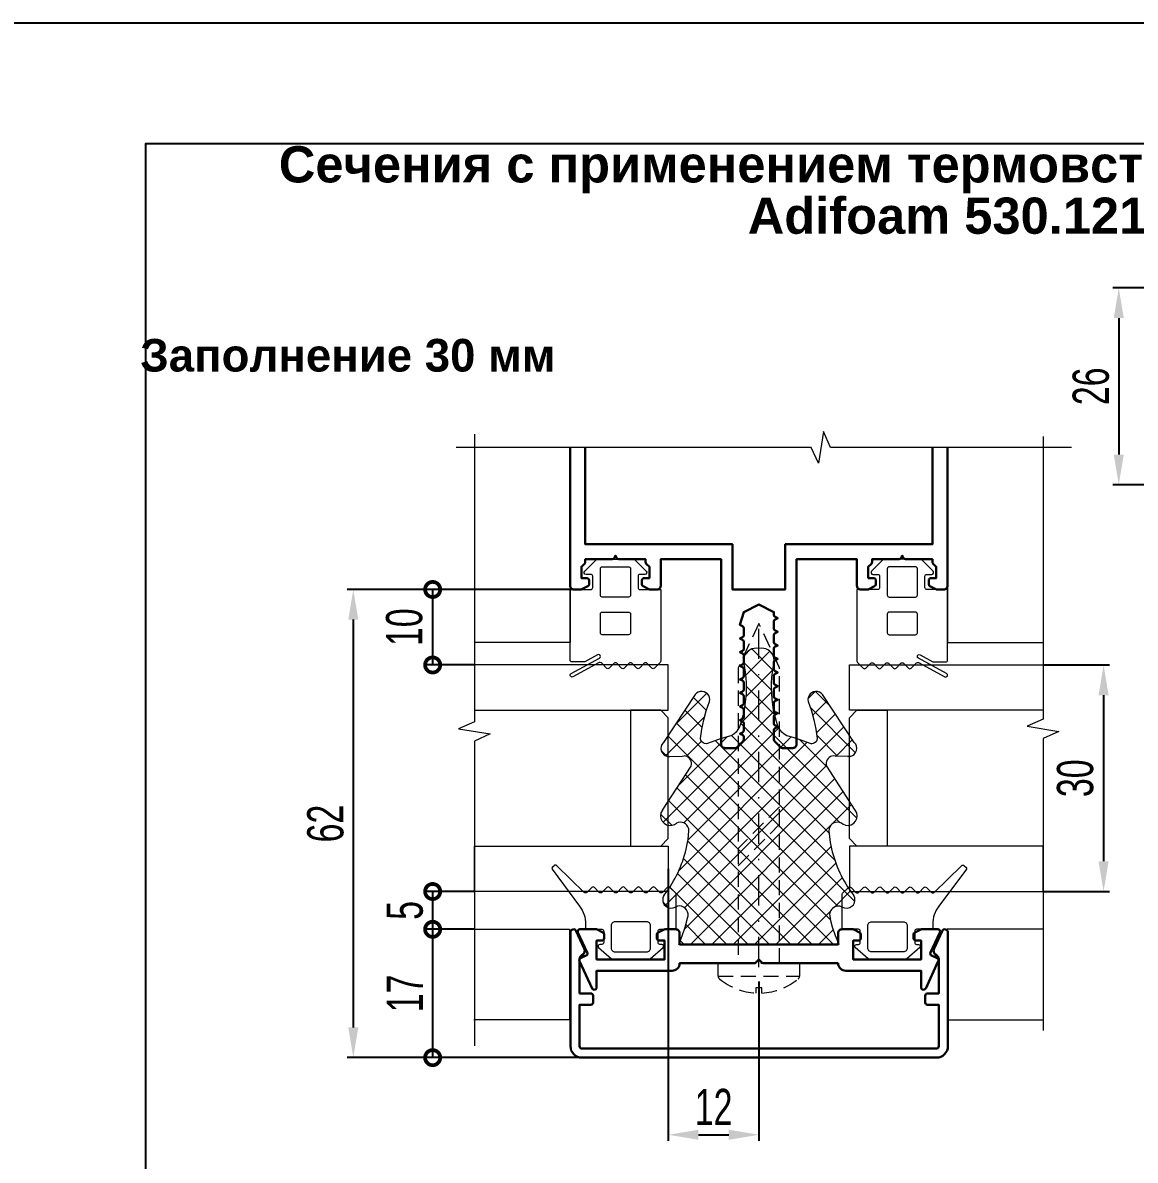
# Model space of a CAD drawing. Extents: x -37 to 8820, y -336 to 478.
# Drawn here: x 2949.8 to 3041.9, y 202.8 to 297 of the extents above; entities that cross this region are included whole.
import ezdxf

# ---------------------------------------------------------------- set-up
doc = ezdxf.new("R2010")
doc.units = 0
doc.header["$LTSCALE"] = 5
doc.linetypes.add('DASHDOT', pattern=[1, 0.5, -0.25, 0, -0.25])
doc.linetypes.add('HIDDEN', pattern=[0.375, 0.25, -0.125])
doc.layers.get('0').update_dxf_attribs({"linetype": 'CONTINUOUS', "lineweight": 30})
doc.layers.get('DEFPOINTS').update_dxf_attribs({"linetype": 'CONTINUOUS'})
for name, color, linetype, lineweight in [('1', 6, 'DASHDOT', 13), ('2', 3, 'HIDDEN', 13), ('Dimentions', 5, 'CONTINUOUS', 15), ('Glass', 5, 'CONTINUOUS', 20), ('Зигзаг', 1, 'CONTINUOUS', 15), ('Конструкции', 252, 'CONTINUOUS', 20), ('Текстовый', 7, 'CONTINUOUS', 9), ('Уплотнители', 1, 'CONTINUOUS', 20), ('Штриховка', 1, 'CONTINUOUS', 5)]:
    doc.layers.add(name, color=color, linetype=linetype, lineweight=lineweight)
doc.layers.add('Скрытые', color=14, linetype='CONTINUOUS', plot=False)
doc.styles.add('3', font='RUSS.SHX', dxfattribs={"width": 0.7, "height": 3})
doc.styles.add('Каталожный', font='arial.ttf', dxfattribs={"height": 2.5})
doc.dimstyles.new('MX1_6', dxfattribs={"dimtxt": 3, "dimasz": 2.5, "dimexe": 0.5, "dimexo": 0, "dimgap": 0.8, "dimtad": 1, "dimlfac": 1.6, "dimdsep": 46, "dimtxsty": '3', "dimcen": 0, "dimclrd": 256, "dimclre": 256, "dimclrt": 256, "dimaunit": 1, "dimadec": 0, "dimazin": 0, "dimtfac": 1, "dimtmove": 0, "dimatfit": 1, "dimfxl": 1, "dimtvp": 1, "dimtolj": 1, "dimtzin": 0, "dimarcsym": 0})

# ---------------------------------------------------------------- blocks, each defined once
blk = doc.blocks.new('*D1299')
at = {"layer": 'DEFPOINTS', "color": 0, "linetype": 'Continuous', "transparency": 16777216}
for p in [(3034.308, 243.84), (3034.308, 225.09), (3039.305, 225.09)]:
    blk.add_point(p, dxfattribs=at)
at = {"layer": 'Dimentions', "linetype": 'Continuous', "lineweight": -2, "transparency": 16777216}
for p, q in [((3034.308, 243.84), (3039.805, 243.84)), ((3039.305, 241.34), (3039.305, 227.59)), ((3034.308, 225.09), (3039.805, 225.09))]:
    blk.add_line(p, q, dxfattribs=at)
at = {"layer": 'Dimentions', "linetype": 'Continuous', "transparency": 16777216}
for points in [[(3038.889, 241.34), (3039.722, 241.34), (3039.305, 243.84)], [(3038.889, 227.59), (3039.722, 227.59), (3039.305, 225.09)]]:
    blk.add_solid(points, dxfattribs=at)
at = {"layer": 'Dimentions', "linetype": 'Continuous', "transparency": 16777216, "insert": (3036.963, 234.465), "char_height": 3, "attachment_point": 5, "rotation": 90, "style": '3'}
blk.add_mtext('\\A1;30', dxfattribs=at)
blk = doc.blocks.new('_DotSmall')
at = {"color": 0, "linetype": 'ByBlock', "const_width": 0.5}
blk.add_lwpolyline([(-0.0625, 0, 1), (0.0625, 0, 1)], format="xyb", close=True, dxfattribs=at)
blk = doc.blocks.new('*D1300')
at = {"layer": 'DEFPOINTS', "color": 0, "linetype": 'Continuous', "transparency": 16777216}
for p in [(2987.218, 225.09), (2983.753, 221.962), (2987.218, 221.962)]:
    blk.add_point(p, dxfattribs=at)
at = {"layer": 'Dimentions', "linetype": 'Continuous', "lineweight": -2, "transparency": 16777216}
for p, q in [((2987.218, 225.09), (2983.253, 225.09)), ((2983.753, 225.09), (2983.753, 221.962)), ((2987.218, 221.962), (2983.253, 221.962))]:
    blk.add_line(p, q, dxfattribs=at)
at = {"layer": 'Dimentions', "linetype": 'Continuous', "lineweight": -2, "transparency": 16777216, "xscale": 2.5, "yscale": 2.5, "zscale": 2.5}
for p, rotation in [((2983.753, 225.09), 90), ((2983.753, 221.962), 270)]:
    blk.add_blockref('_DotSmall', p, dxfattribs=dict(at, rotation=rotation))
at = {"layer": 'Dimentions', "linetype": 'Continuous', "transparency": 16777216, "insert": (2981.453, 223.526), "char_height": 3, "attachment_point": 5, "rotation": 90, "style": '3'}
blk.add_mtext('\\A1;5', dxfattribs=at)
blk = doc.blocks.new('*D1301')
at = {"layer": 'DEFPOINTS', "color": 0, "linetype": 'Continuous', "transparency": 16777216}
for p in [(2987.218, 221.962), (2983.753, 211.34), (2996.101, 211.34)]:
    blk.add_point(p, dxfattribs=at)
at = {"layer": 'Dimentions', "linetype": 'Continuous', "lineweight": -2, "transparency": 16777216}
for p, q in [((2987.218, 221.962), (2983.253, 221.962)), ((2983.753, 221.962), (2983.753, 211.34)), ((2996.101, 211.34), (2983.253, 211.34))]:
    blk.add_line(p, q, dxfattribs=at)
at = {"layer": 'Dimentions', "linetype": 'Continuous', "lineweight": -2, "transparency": 16777216, "xscale": 2.5, "yscale": 2.5, "zscale": 2.5}
for p, rotation in [((2983.753, 221.962), 90), ((2983.753, 211.34), 270)]:
    blk.add_blockref('_DotSmall', p, dxfattribs=dict(at, rotation=rotation))
at = {"layer": 'Dimentions', "linetype": 'Continuous', "transparency": 16777216, "insert": (2981.453, 216.651), "char_height": 3, "attachment_point": 5, "rotation": 90, "style": '3'}
blk.add_mtext('\\A1;17', dxfattribs=at)
blk = doc.blocks.new('*D1302')
at = {"layer": 'DEFPOINTS', "color": 0, "linetype": 'Continuous', "transparency": 16777216}
for p in [(2995.138, 250.09), (2983.753, 243.843), (2987.218, 243.843)]:
    blk.add_point(p, dxfattribs=at)
at = {"layer": 'Dimentions', "linetype": 'Continuous', "lineweight": -2, "transparency": 16777216}
for p, q in [((2995.138, 250.09), (2983.253, 250.09)), ((2983.753, 250.09), (2983.753, 243.843)), ((2987.218, 243.843), (2983.253, 243.843))]:
    blk.add_line(p, q, dxfattribs=at)
at = {"layer": 'Dimentions', "linetype": 'Continuous', "lineweight": -2, "transparency": 16777216, "xscale": 2.5, "yscale": 2.5, "zscale": 2.5}
for p, rotation in [((2983.753, 250.09), 90), ((2983.753, 243.843), 270)]:
    blk.add_blockref('_DotSmall', p, dxfattribs=dict(at, rotation=rotation))
at = {"layer": 'Dimentions', "linetype": 'Continuous', "transparency": 16777216, "insert": (2981.41, 246.967), "char_height": 3, "attachment_point": 5, "rotation": 90, "style": '3'}
blk.add_mtext('\\A1;10', dxfattribs=at)
blk = doc.blocks.new('*D1303')
at = {"layer": 'DEFPOINTS', "color": 0, "linetype": 'Continuous', "transparency": 16777216}
for p in [(2987.427, 250.093), (2977.183, 211.34), (2996.099, 211.34)]:
    blk.add_point(p, dxfattribs=at)
at = {"layer": 'Dimentions', "linetype": 'Continuous', "lineweight": -2, "transparency": 16777216}
for p, q in [((2987.427, 250.093), (2976.683, 250.093)), ((2977.183, 247.593), (2977.183, 213.84)), ((2996.099, 211.34), (2976.683, 211.34))]:
    blk.add_line(p, q, dxfattribs=at)
at = {"layer": 'Dimentions', "linetype": 'Continuous', "transparency": 16777216}
for points in [[(2976.766, 247.593), (2977.599, 247.593), (2977.183, 250.093)], [(2976.766, 213.84), (2977.599, 213.84), (2977.183, 211.34)]]:
    blk.add_solid(points, dxfattribs=at)
at = {"layer": 'Dimentions', "linetype": 'Continuous', "transparency": 16777216, "insert": (2974.883, 230.716), "char_height": 3, "attachment_point": 5, "rotation": 90, "style": '3'}
blk.add_mtext('\\A1;62', dxfattribs=at)
blk = doc.blocks.new('*D1310')
at = {"layer": 'DEFPOINTS', "color": 0, "linetype": 'Continuous', "transparency": 16777216}
for p in [(3003.263, 226.965), (3010.763, 217.654), (3010.763, 204.955)]:
    blk.add_point(p, dxfattribs=at)
at = {"layer": 'Dimentions', "linetype": 'Continuous', "lineweight": -2, "transparency": 16777216}
for p, q in [((3003.263, 226.965), (3003.263, 204.455)), ((3010.763, 217.654), (3010.763, 204.455)), ((3005.763, 204.955), (3008.263, 204.955))]:
    blk.add_line(p, q, dxfattribs=at)
at = {"layer": 'Dimentions', "linetype": 'Continuous', "transparency": 16777216}
for points in [[(3005.763, 205.372), (3005.763, 204.538), (3003.263, 204.955)], [(3008.263, 205.372), (3008.263, 204.538), (3010.763, 204.955)]]:
    blk.add_solid(points, dxfattribs=at)
at = {"layer": 'Dimentions', "linetype": 'Continuous', "transparency": 16777216, "insert": (3007.013, 207.255), "char_height": 3, "attachment_point": 5, "style": '3'}
blk.add_mtext('\\A1;12', dxfattribs=at)
blk = doc.blocks.new('1')
at = {"layer": 'Уплотнители'}
blk.add_line((0, -6.638), (0, 6.638), dxfattribs=at)
for points in [[(4.054, 7.863), (4.19, 7.754), (4.775, 7.346)], [(11.114, 7.985), (14.746, 5.618), (14.909, 5.577)], [(15.562, 7.563), (15.549, 7.373), (15.589, 6.353), (15.603, 6.19)], [(20.786, 5.156), (20.677, 5.278), (16.719, 7.904)], [(0, 6.638), (0.707, 6.353), (1.428, 6.108), (2.163, 5.917), (2.353, 5.863)], [(3.02, 7.101), (3.088, 6.938), (3.156, 6.747)], [(9.862, 7.169), (9.93, 6.979), (10.026, 6.829)], [(15.549, 7.373), (15.549, 7.359)], [(8.693, 5.863), (9.4, 5.795), (9.577, 5.809)], [(15.589, 6.353), (15.589, 6.339)], [(14.746, 5.618), (14.746, 5.605)], [(24.513, -0.231), (24.486, 0), (24.513, 0.231)], [(24.486, 0), (24.486, -0.014)], [(17.263, -2.313), (17.263, -2.326)], [(16.95, -3.333), (16.95, -3.346)], [(16.61, -4.339), (16.61, -4.353)], [(11.114, -7.985), (14.746, -5.618), (14.909, -5.577)], [(16.719, -7.904), (20.677, -5.278), (20.786, -5.156)], [(0, -6.638), (0.707, -6.353), (1.428, -6.108), (2.163, -5.917)], [(9.577, -5.809), (9.4, -5.781), (8.693, -5.863)], [(15.562, -7.563), (15.549, -7.373), (15.589, -6.353), (15.603, -6.176)], [(15.589, -6.353), (15.589, -6.366)], [(3.088, -6.938), (3.088, -6.924), (3.02, -7.101)], [(4.775, -7.346), (4.19, -7.754), (4.054, -7.863)], [(9.862, -7.169), (9.93, -6.979), (10.026, -6.829)], [(15.549, -7.373), (15.549, -7.387)]]:
    blk.add_lwpolyline(points, dxfattribs=at)
for points in [[(23.724, 1.238), (23.493, 1.265), (23.262, 1.238), (22.541, 1.129, -0.091156), (18.95, 1.32), (18.256, 1.51), (18.011, 1.592), (17.78, 1.728), (17.576, 1.891), (17.399, 2.081), (17.263, 2.313), (17.127, 2.83), (16.95, 3.333), (16.61, 4.339), (16.623, 4.489), (16.678, 4.625), (16.759, 4.734), (16.895, 4.802), (17.031, 4.829), (17.807, 4.72), (18.582, 4.557), (19.344, 4.353), (20.092, 4.095), (20.255, 4.067), (20.432, 4.095)], [(20.432, -4.095), (20.255, -4.067), (20.092, -4.095), (19.344, -4.353), (18.582, -4.557), (17.807, -4.72), (17.031, -4.829), (16.895, -4.802), (16.759, -4.734), (16.678, -4.612), (16.623, -4.489), (16.61, -4.339), (16.95, -3.333), (17.127, -2.83), (17.263, -2.313), (17.399, -2.081), (17.576, -1.891), (17.78, -1.728), (18.011, -1.592), (18.256, -1.51), (18.95, -1.32, -0.091156), (22.541, -1.129), (23.262, -1.238), (23.493, -1.265), (23.724, -1.238)]]:
    blk.add_lwpolyline(points, format="xyb", dxfattribs=at)
blk.add_arc((2.448, -6.584), 0.725, 331.99667, 113.16431, dxfattribs=at)
for points in [[(4.054, 7.863), (3.483, 8.167), (2.913, 7.721), (3.02, 7.101)], [(11.114, 7.985), (10.515, 8.44), (9.696, 7.86), (9.862, 7.169)], [(16.719, 7.904), (16.304, 8.307), (15.684, 8.116), (15.562, 7.563)], [(2.353, 5.863), (2.82, 5.791), (3.304, 6.274), (3.156, 6.747)], [(4.775, 7.346), (6.039, 6.535), (7.216, 6.114), (8.693, 5.863)], [(9.577, 5.809), (10.023, 5.934), (10.241, 6.419), (10.026, 6.829)], [(14.909, 5.577), (15.253, 5.547), (15.604, 5.837), (15.603, 6.19)], [(20.432, 4.095), (20.887, 4.194), (21.117, 4.806), (20.786, 5.156)], [(24.513, 0.231), (24.529, 0.69), (24.164, 1.159), (23.724, 1.238)], [(23.724, -1.238), (24.2, -1.106), (24.509, -0.733), (24.513, -0.231)], [(20.786, -5.156), (21.117, -4.806), (20.887, -4.194), (20.432, -4.095)], [(15.603, -6.176), (15.595, -5.83), (15.248, -5.548), (14.909, -5.577)], [(8.693, -5.863), (7.303, -6.095), (5.949, -6.556), (4.775, -7.346)], [(10.026, -6.829), (10.234, -6.412), (10.041, -5.944), (9.577, -5.809)], [(3.02, -7.101), (2.913, -7.721), (3.483, -8.167), (4.054, -7.863)], [(9.862, -7.169), (9.696, -7.86), (10.515, -8.44), (11.114, -7.985)], [(15.562, -7.563), (15.655, -8.105), (16.342, -8.292), (16.719, -7.904)]]:
    blk.add_open_spline(points, degree=3, dxfattribs=at)
blk = doc.blocks.new('*D229')
at = {"layer": 'DEFPOINTS', "color": 0, "transparency": 16777216}
for p in [(3063.394, 275.052), (3040.562, 258.759), (3063.394, 258.759)]:
    blk.add_point(p, dxfattribs=at)
at = {"layer": 'Dimentions', "lineweight": -2, "transparency": 16777216}
for p, q in [((3063.394, 275.052), (3040.062, 275.052)), ((3040.562, 272.552), (3040.562, 261.259)), ((3063.394, 258.759), (3040.062, 258.759))]:
    blk.add_line(p, q, dxfattribs=at)
at = {"layer": 'Dimentions', "transparency": 16777216}
for points in [[(3040.146, 272.552), (3040.979, 272.552), (3040.562, 275.052)], [(3040.146, 261.259), (3040.979, 261.259), (3040.562, 258.759)]]:
    blk.add_solid(points, dxfattribs=at)
at = {"layer": 'Dimentions', "transparency": 16777216, "insert": (3038.262, 266.906), "char_height": 3, "attachment_point": 5, "rotation": 90, "style": '3'}
blk.add_mtext('\\A1;26', dxfattribs=at)

msp = doc.modelspace()

# ---------------------------------------------------------------- hatches: boundary and pattern name
at = {"layer": 'Штриховка', "lineweight": 5}
h = msp.add_hatch(dxfattribs=at)
h.set_pattern_fill('NET', color=256, scale=10, angle=135, style=0)
h.set_pattern_definition([(135, (868.4892, -6883.3186), (-0.88388348, -0.88388348), []), (225, (868.4892, -6883.3186), (0.88388348, -0.88388348), [])])
edge = h.paths.add_edge_path()
edge.add_spline(control_points=[(3010.5314, 245.2284), (3010.0723, 245.2443), (3009.6032, 244.8795), (3009.5247, 244.4394)], knot_values=[0, 0, 0, 0, 1, 1, 1, 1], degree=3, periodic=0)
edge.add_line((3009.5247, 244.4394), (3009.4975, 244.2082))
edge.add_line((3009.4975, 244.2082), (3009.5247, 243.9769))
edge.add_line((3009.5247, 243.9769), (3009.6335, 243.256))
edge.add_arc((2999.7708, 241.9783), 9.9451, 346.547552, 367.381309, ccw=False)
edge.add_line((3009.4431, 239.6647), (3009.2527, 238.9709))
edge.add_line((3009.2527, 238.9709), (3009.171, 238.726))
edge.add_line((3009.171, 238.726), (3009.035, 238.4948))
edge.add_line((3009.035, 238.4948), (3008.8718, 238.2907))
edge.add_line((3008.8718, 238.2907), (3008.6813, 238.1139))
edge.add_line((3008.6813, 238.1139), (3008.4501, 237.9778))
edge.add_line((3008.4501, 237.9778), (3007.9331, 237.8418))
edge.add_line((3007.9331, 237.8418), (3007.4298, 237.665))
edge.add_line((3007.4298, 237.665), (3006.4231, 237.3249))
edge.add_line((3006.4231, 237.3249), (3006.2735, 237.3385))
edge.add_line((3006.2735, 237.3385), (3006.1375, 237.3929))
edge.add_line((3006.1375, 237.3929), (3006.0287, 237.4745))
edge.add_line((3006.0287, 237.4745), (3005.9606, 237.6105))
edge.add_line((3005.9606, 237.6105), (3005.9334, 237.7466))
edge.add_line((3005.9334, 237.7466), (3006.0423, 238.522))
edge.add_line((3006.0423, 238.522), (3006.2055, 239.2974))
edge.add_line((3006.2055, 239.2974), (3006.4095, 240.0592))
edge.add_line((3006.4095, 240.0592), (3006.668, 240.8073))
edge.add_line((3006.668, 240.8073), (3006.6952, 240.9706))
edge.add_line((3006.6952, 240.9706), (3006.668, 241.1474))
edge.add_spline(control_points=[(3006.668, 241.1474), (3006.5689, 241.6022), (3005.957, 241.8317), (3005.6069, 241.5011)], knot_values=[0, 0, 0, 0, 1, 1, 1, 1], degree=3, periodic=0)
edge.add_line((3005.6069, 241.5011), (3005.4845, 241.3923))
edge.add_line((3005.4845, 241.3923), (3002.8591, 237.4337))
edge.add_spline(control_points=[(3002.8591, 237.4337), (3002.4553, 237.0188), (3002.6468, 236.3987), (3003.1991, 236.2774)], knot_values=[0, 0, 0, 0, 1, 1, 1, 1], degree=3, periodic=0)
edge.add_line((3003.1991, 236.2774), (3003.3896, 236.2638))
edge.add_line((3003.3896, 236.2638), (3004.4098, 236.3046))
edge.add_line((3004.4098, 236.3046), (3004.5731, 236.3182))
edge.add_spline(control_points=[(3004.5731, 236.3182), (3004.9252, 236.3196), (3005.2154, 235.9679), (3005.1852, 235.6245)], knot_values=[0, 0, 0, 0, 1, 1, 1, 1], degree=3, periodic=0)
edge.add_line((3005.1886, 235.6379), (3005.1444, 235.4612))
edge.add_line((3005.1444, 235.4612), (3002.7774, 231.8291))
edge.add_spline(control_points=[(3002.7774, 231.8291), (3002.3229, 231.2301), (3002.9026, 230.4114), (3003.5936, 230.5776)], knot_values=[0, 0, 0, 0, 1, 1, 1, 1], degree=3, periodic=0)
edge.add_line((3003.5936, 230.5776), (3003.7841, 230.6456))
edge.add_line((3003.7841, 230.6456), (3003.9337, 230.7408))
edge.add_spline(control_points=[(3003.9337, 230.7408), (3004.3441, 230.956), (3004.8288, 230.7383), (3004.954, 230.2919)], knot_values=[0, 0, 0, 0, 1, 1, 1, 1], degree=3, periodic=0)
edge.add_line((3004.9531, 230.3034), (3004.9676, 230.1151))
edge.add_line((3004.9676, 230.1151), (3004.8996, 229.4077))
edge.add_spline(control_points=[(3004.8996, 229.4077), (3004.6488, 227.9315), (3004.2273, 226.7541), (3003.4168, 225.4899)], knot_values=[0, 0, 0, 0, 1, 1, 1, 1], degree=3, periodic=0)
edge.add_line((3003.4168, 225.4899), (3003.0087, 224.905))
edge.add_line((3003.0087, 224.905), (3002.8999, 224.769))
edge.add_spline(control_points=[(3002.8999, 224.769), (3002.5961, 224.1978), (3003.0418, 223.6283), (3003.6617, 223.7351)], knot_values=[0, 0, 0, 0, 1, 1, 1, 1], degree=3, periodic=0)
edge.add_line((3003.6617, 223.7351), (3003.8249, 223.8031))
edge.add_line((3003.8249, 223.8031), (3004.0154, 223.8711))
edge.add_spline(control_points=[(3004.0154, 223.8711), (3004.4885, 224.0192), (3004.9719, 223.5356), (3004.8996, 223.0685)], knot_values=[0, 0, 0, 0, 1, 1, 1, 1], degree=3, periodic=0)
edge.add_line((3004.9037, 223.083), (3004.8452, 222.8781))
edge.add_line((3004.8452, 222.8781), (3004.6547, 222.1435))
edge.add_line((3004.6547, 222.1435), (3004.4098, 221.4225))
edge.add_line((3004.4098, 221.4225), (3004.1242, 220.7151))
edge.add_line((3004.1242, 220.7151), (3017.4011, 220.7151))
edge.add_line((3017.4011, 220.7151), (3017.1154, 221.4225))
edge.add_line((3017.1154, 221.4225), (3016.8705, 222.1435))
edge.add_line((3016.8705, 222.1435), (3016.6801, 222.8781))
edge.add_arc((3017.3465, 223.1632), 0.7248, 61.996669, 203.164313, ccw=False)
edge.add_line((3017.6868, 223.8031), (3017.8636, 223.7351))
edge.add_spline(control_points=[(3017.8636, 223.7351), (3018.4835, 223.6283), (3018.9292, 224.1978), (3018.6254, 224.769)], knot_values=[0, 0, 0, 0, 1, 1, 1, 1], degree=3, periodic=0)
edge.add_line((3018.6254, 224.769), (3018.5166, 224.905))
edge.add_line((3018.5166, 224.905), (3018.1085, 225.4899))
edge.add_spline(control_points=[(3018.1085, 225.4899), (3017.3186, 226.6644), (3016.8572, 228.0186), (3016.6257, 229.4077)], knot_values=[0, 0, 0, 0, 1, 1, 1, 1], degree=3, periodic=0)
edge.add_line((3016.6257, 229.4077), (3016.5441, 230.1151))
edge.add_line((3016.5441, 230.1151), (3016.5713, 230.2919))
edge.add_spline(control_points=[(3016.5713, 230.2919), (3016.7071, 230.7563), (3017.1744, 230.9494), (3017.5915, 230.7408)], knot_values=[0, 0, 0, 0, 1, 1, 1, 1], degree=3, periodic=0)
edge.add_line((3017.5778, 230.7496), (3017.7412, 230.6456))
edge.add_line((3017.7412, 230.6456), (3017.9316, 230.5776))
edge.add_spline(control_points=[(3017.9316, 230.5776), (3018.6227, 230.4114), (3019.2024, 231.2301), (3018.7478, 231.8291)], knot_values=[0, 0, 0, 0, 1, 1, 1, 1], degree=3, periodic=0)
edge.add_line((3018.7478, 231.8291), (3016.3808, 235.4612))
edge.add_line((3016.3808, 235.4612), (3016.34, 235.6245))
edge.add_spline(control_points=[(3016.34, 235.6245), (3016.3103, 235.9636), (3016.5924, 236.3101), (3016.9386, 236.3182)], knot_values=[0, 0, 0, 0, 1, 1, 1, 1], degree=3, periodic=0)
edge.add_line((3016.9196, 236.3197), (3017.1154, 236.3046))
edge.add_line((3017.1154, 236.3046), (3018.1357, 236.2638))
edge.add_line((3018.1357, 236.2638), (3018.3261, 236.2774))
edge.add_spline(control_points=[(3018.3261, 236.2774), (3018.8675, 236.3704), (3019.0546, 237.0569), (3018.6662, 237.4337)], knot_values=[0, 0, 0, 0, 1, 1, 1, 1], degree=3, periodic=0)
edge.add_line((3018.6662, 237.4337), (3016.0407, 241.3923))
edge.add_line((3016.0407, 241.3923), (3015.9183, 241.5011))
edge.add_spline(control_points=[(3015.9183, 241.5011), (3015.5683, 241.8317), (3014.9563, 241.6022), (3014.8572, 241.1474)], knot_values=[0, 0, 0, 0, 1, 1, 1, 1], degree=3, periodic=0)
edge.add_line((3014.8572, 241.1474), (3014.83, 240.9706))
edge.add_line((3014.83, 240.9706), (3014.8572, 240.8073))
edge.add_line((3014.8572, 240.8073), (3015.1157, 240.0592))
edge.add_line((3015.1157, 240.0592), (3015.3198, 239.2974))
edge.add_line((3015.3198, 239.2974), (3015.483, 238.522))
edge.add_line((3015.483, 238.522), (3015.5918, 237.7466))
edge.add_line((3015.5918, 237.7466), (3015.5646, 237.6105))
edge.add_line((3015.5646, 237.6105), (3015.4966, 237.4745))
edge.add_line((3015.4966, 237.4745), (3015.3742, 237.3929))
edge.add_line((3015.3742, 237.3929), (3015.2517, 237.3385))
edge.add_line((3015.2517, 237.3385), (3015.1021, 237.3249))
edge.add_line((3015.1021, 237.3249), (3014.0955, 237.665))
edge.add_line((3014.0955, 237.665), (3013.5921, 237.8418))
edge.add_line((3013.5921, 237.8418), (3013.0752, 237.9778))
edge.add_line((3013.0752, 237.9778), (3012.8439, 238.1139))
edge.add_line((3012.8439, 238.1139), (3012.6535, 238.2907))
edge.add_line((3012.6535, 238.2907), (3012.4903, 238.4948))
edge.add_line((3012.4903, 238.4948), (3012.3542, 238.726))
edge.add_line((3012.3542, 238.726), (3012.2726, 238.9709))
edge.add_line((3012.2726, 238.9709), (3012.0822, 239.6647))
edge.add_arc((3021.7544, 241.9783), 9.9451, 172.618691, 193.452448, ccw=False)
edge.add_line((3011.8917, 243.256), (3012.0005, 243.9769))
edge.add_line((3012.0005, 243.9769), (3012.0277, 244.2082))
edge.add_line((3012.0277, 244.2082), (3012.0005, 244.4394))
edge.add_spline(control_points=[(3012.0005, 244.4394), (3011.8681, 244.9147), (3011.4954, 245.2239), (3010.9939, 245.2284)], knot_values=[0, 0, 0, 0, 1, 1, 1, 1], degree=3, periodic=0)
edge.add_line((3010.9939, 245.2284), (3010.7626, 245.2012))
edge.add_line((3010.7626, 245.2012), (3010.5314, 245.2284))

# ---------------------------------------------------------------- linework, layer by layer
msp.add_lwpolyline([(2995.1376, 261.854), (2995.1376, 250.4026, 0.4142136), (2995.4501, 250.0901), (2996.0309, 250.0901, 0.1164338), (2996.1147, 250.1099), (2996.5965, 250.3508, 0.284079), (2996.7001, 250.5185), (2996.7001, 250.8401, 0.4142136), (2996.5126, 251.0276), (2996.0751, 251.0276), (2996.0751, 251.9651), (2996.3327, 252.2227, 0.1989124), (2996.3876, 252.3553), (2996.3876, 252.5901), (2998.6155, 252.5901, 0.284079), (2998.7832, 252.6938), (2998.8876, 252.9026), (2998.9921, 252.6938, 0.284079), (2999.1598, 252.5901), (3001.3876, 252.5901), (3001.3876, 252.3553, 0.1989124), (3001.4425, 252.2227), (3001.7001, 251.9651), (3001.7001, 251.0276), (3001.2626, 251.0276, 0.4142136), (3001.0751, 250.8401), (3001.0751, 250.5185, 0.284079), (3001.1788, 250.3508), (3001.6605, 250.1099, 0.1164338), (3001.7444, 250.0901), (3002.3251, 250.0901, 0.4142136), (3002.6376, 250.4026), (3002.6376, 252.5901), (3007.6376, 252.5901), (3007.6376, 237.2776, 0.4142136), (3007.9501, 236.9651), (3008.81, 236.9651, 0.1989124), (3008.9425, 237.0201), (3009.4577, 237.5352, 0.1989124), (3009.5126, 237.6678), (3009.5126, 237.8805, 0.284079), (3009.409, 238.0482), (3009.2001, 238.1526), (3009.409, 238.2571, 0.284079), (3009.5126, 238.4248), (3009.5126, 239.0055, 0.284079), (3009.409, 239.1732), (3009.2001, 239.2776), (3009.409, 239.3821, 0.284079), (3009.5126, 239.5498), (3009.5126, 240.1305, 0.284079), (3009.409, 240.2982), (3009.2001, 240.4026), (3009.409, 240.5071, 0.284079), (3009.5126, 240.6748), (3009.5126, 241.2555, 0.284079), (3009.409, 241.4232), (3009.2001, 241.5276), (3009.409, 241.6321, 0.284079), (3009.5126, 241.7998), (3009.5126, 242.3805, 0.284079), (3009.409, 242.5482), (3009.2001, 242.6526), (3009.409, 242.7571, 0.284079), (3009.5126, 242.9248), (3009.5126, 243.5055, 0.284079), (3009.409, 243.6732), (3009.2001, 243.7776), (3009.409, 243.8821, 0.284079), (3009.5126, 244.0498), (3009.5126, 244.6305, 0.284079), (3009.409, 244.7982), (3009.2001, 244.9026), (3009.409, 245.0071, 0.284079), (3009.5126, 245.1748), (3009.5126, 245.7555, 0.284079), (3009.409, 245.9232), (3009.2001, 246.0276), (3009.409, 246.1321, 0.284079), (3009.5126, 246.2998), (3009.5126, 246.8805, 0.284079), (3009.409, 247.0482), (3009.2001, 247.1526), (3009.5126, 248.2151), (3010.7626, 248.8401), (3012.0126, 248.2151), (3012.0126, 247.9873, 0.284079), (3012.1163, 247.8196), (3012.3251, 247.7151), (3012.1163, 247.6107, 0.284079), (3012.0126, 247.443), (3012.0126, 246.8623, 0.284079), (3012.1163, 246.6946), (3012.3251, 246.5901), (3012.1163, 246.4857, 0.284079), (3012.0126, 246.318), (3012.0126, 245.7373, 0.284079), (3012.1163, 245.5696), (3012.3251, 245.4651), (3012.1163, 245.3607, 0.284079), (3012.0126, 245.193), (3012.0126, 244.6123, 0.284079), (3012.1163, 244.4446), (3012.3251, 244.3401), (3012.1163, 244.2357, 0.284079), (3012.0126, 244.068), (3012.0126, 243.4873, 0.284079), (3012.1163, 243.3196), (3012.3251, 243.2151), (3012.1163, 243.1107, 0.284079), (3012.0126, 242.943), (3012.0126, 242.3623, 0.284079), (3012.1163, 242.1946), (3012.3251, 242.0901), (3012.1163, 241.9857, 0.284079), (3012.0126, 241.818), (3012.0126, 241.2373, 0.284079), (3012.1163, 241.0696), (3012.3251, 240.9651), (3012.1163, 240.8607, 0.284079), (3012.0126, 240.693), (3012.0126, 240.1123, 0.284079), (3012.1163, 239.9446), (3012.3251, 239.8401), (3012.1163, 239.7357, 0.284079), (3012.0126, 239.568), (3012.0126, 238.9873, 0.284079), (3012.1163, 238.8196), (3012.3251, 238.7151), (3012.1163, 238.6107, 0.284079), (3012.0126, 238.443), (3012.0126, 237.6678, 0.1989124), (3012.0675, 237.5352), (3012.5827, 237.0201, 0.1989124), (3012.7153, 236.9651), (3013.5751, 236.9651, 0.4142136), (3013.8876, 237.2776), (3013.8876, 252.5901), (3018.8876, 252.5901), (3018.8876, 250.4026, 0.4142136), (3019.2001, 250.0901), (3019.7809, 250.0901, 0.1164338), (3019.8647, 250.1099), (3020.3465, 250.3508, 0.284079), (3020.4501, 250.5185), (3020.4501, 250.8401, 0.4142136), (3020.2626, 251.0276), (3019.8251, 251.0276), (3019.8251, 251.9651), (3020.0827, 252.2227, 0.1989124), (3020.1376, 252.3553), (3020.1376, 252.5901), (3022.3655, 252.5901, 0.284079), (3022.5332, 252.6938), (3022.6376, 252.9026), (3022.7421, 252.6938, 0.284079), (3022.9098, 252.5901), (3025.1376, 252.5901), (3025.1376, 252.3553, 0.1989124), (3025.1925, 252.2227), (3025.4501, 251.9651), (3025.4501, 251.0276), (3025.0126, 251.0276, 0.4142136), (3024.8251, 250.8401), (3024.8251, 250.5185, 0.284079), (3024.9288, 250.3508), (3025.4105, 250.1099, 0.1164338), (3025.4944, 250.0901), (3026.0751, 250.0901, 0.4142136), (3026.3876, 250.4026), (3026.3876, 261.854)], format="xyb")
msp.add_lwpolyline([(2996.3876, 261.854), (2996.3876, 253.8401), (3008.5751, 253.8401), (3008.5751, 250.0901), (3012.9501, 250.0901), (3012.9501, 253.8401), (3025.1376, 253.8401), (3025.1376, 261.854)])
for points in [[(2995.9132, 216.6524), (2995.9132, 219.4782, -0.2797393), (2996.1151, 219.8109, 0.4015594), (2996.3097, 220.3839), (2995.6397, 221.8205, 0.8025849), (2995.1632, 221.7149), (2995.1632, 212.2774, 0.4142136), (2996.1007, 211.3399), (3025.4757, 211.3399, 0.4142136), (3026.4132, 212.2774), (3026.4132, 221.7149, 0.8025849), (3025.9366, 221.8205), (3025.2666, 220.3839, 0.4015594), (3025.4612, 219.8109, -0.2797393), (3025.6632, 219.4782), (3025.6632, 216.6524), (3024.7257, 216.6524, 0.4142136), (3024.5382, 216.4649), (3024.5382, 215.9024, 0.4142136), (3024.7257, 215.7149), (3025.6632, 215.7149), (3025.6632, 212.2774, -0.4142136), (3025.4757, 212.0899), (2996.1007, 212.0899, -0.4142136), (2995.9132, 212.2774), (2995.9132, 215.7149), (2996.8507, 215.7149, 0.4142136), (2997.0382, 215.9024), (2997.0382, 216.4649, 0.4142136), (2996.8507, 216.6524)], [(3017.3251, 219.1526), (3011.1528, 219.1526, -0.1989124), (3011.0202, 219.2076), (3010.7626, 219.4651), (3010.505, 219.2076, -0.1989124), (3010.3725, 219.1526), (3004.2001, 219.1526, -0.4142136), (3003.5751, 218.5276), (2997.3251, 218.5276), (2997.3251, 217.1526, -0.4142136), (2997.1376, 216.9651), (2997.1186, 216.9651, -0.2914734), (2996.9487, 217.0734), (2995.9052, 219.3112, -0.4142136), (2995.9959, 219.5604), (2996.4677, 219.7804, 0.4142136), (2996.5584, 220.0296), (2995.7802, 221.6984, -0.5486188), (2995.9501, 221.9651), (2997.2809, 221.9651, -0.1164338), (2997.3647, 221.9453), (2997.8465, 221.7045, -0.284079), (2997.9501, 221.5368), (2997.9501, 221.2151, -0.4142136), (2997.7626, 221.0276), (2997.3251, 221.0276), (2997.3251, 219.4651), (3002.9501, 219.4651), (3002.9501, 221.0276), (3002.5126, 221.0276, -0.4142136), (3002.3251, 221.2151), (3002.3251, 221.5368, -0.284079), (3002.4288, 221.7045), (3002.9105, 221.9453, -0.1164338), (3002.9944, 221.9651), (3003.8876, 221.9651, -0.4142136), (3004.2001, 221.6526), (3004.2001, 220.7151), (3017.3251, 220.7151), (3017.3251, 221.6526, -0.4142136), (3017.6376, 221.9651), (3018.5309, 221.9651, -0.1164338), (3018.6147, 221.9453), (3019.0965, 221.7045, -0.284079), (3019.2001, 221.5368), (3019.2001, 221.2151, -0.4142136), (3019.0126, 221.0276), (3018.5751, 221.0276), (3018.5751, 219.4651), (3024.2001, 219.4651), (3024.2001, 221.0276), (3023.7626, 221.0276, -0.4142136), (3023.5751, 221.2151), (3023.5751, 221.5368, -0.284079), (3023.6788, 221.7045), (3024.1605, 221.9453, -0.1164338), (3024.2444, 221.9651), (3025.5751, 221.9651, -0.5486188), (3025.7451, 221.6984), (3024.9669, 220.0296, 0.4142136), (3025.0576, 219.7804), (3025.5294, 219.5604, -0.4142136), (3025.6201, 219.3112), (3024.5766, 217.0734, -0.2914734), (3024.4066, 216.9651), (3024.3876, 216.9651, -0.4142136), (3024.2001, 217.1526), (3024.2001, 218.5276), (3017.9501, 218.5276, -0.4142136)]]:
    msp.add_lwpolyline(points, format="xyb", close=True)
at = {"layer": '1'}
msp.add_line((3010.7626, 218.8401), (3010.7626, 246.9651), dxfattribs=at)
at = {"layer": '2'}
msp.add_line((3007.3876, 218.0966), (3014.1376, 218.0966), dxfattribs=at)
for points in [[(3012.4814, 219.1526), (3012.4814, 243.5918), (3010.7626, 247.2776), (3009.0439, 243.5918), (3009.0439, 219.1526)], [(3009.0439, 227.2186), (3012.4814, 230.6561), (3012.4814, 232.0884), (3009.0439, 228.6509)]]:
    msp.add_lwpolyline(points, close=True, dxfattribs=at)
msp.add_lwpolyline([(3010.517, 216.6898, -0.1618489), (3007.5013, 217.8555, -0.2238875), (3007.3876, 218.0966), (3007.3876, 219.1526), (3014.1376, 219.1526), (3014.1376, 218.0966, -0.2238875), (3014.024, 217.8555, -0.1618489), (3011.0083, 216.6898), (3011.0083, 217.1275), (3010.517, 217.1275)], format="xyb", close=True, dxfattribs=at)
at = {"layer": 'Glass'}
for points in [[(2987.2175, 240.0901), (3003.2626, 240.0901), (3003.2626, 243.8401), (2987.2175, 243.8401)], [(3034.3077, 240.0901), (3018.2626, 240.0901), (3018.2626, 243.8401), (3034.3077, 243.8401)], [(3003.2626, 229.4651), (3003.2626, 239.4651), (3002.6376, 240.0901), (3000.1376, 240.0901), (3000.1376, 228.8401), (3002.6376, 228.8401)], [(3018.2626, 229.4651), (3018.2626, 239.4651), (3018.8876, 240.0901), (3021.3876, 240.0901), (3021.3876, 228.8401), (3018.8876, 228.8401)], [(2987.2175, 228.8401), (3003.2626, 228.8401), (3003.2626, 225.0901), (2987.2175, 225.0901)], [(3034.3077, 228.8401), (3018.2626, 228.8401), (3018.2626, 225.0901), (3034.3077, 225.0901)]]:
    msp.add_lwpolyline(points, close=True, dxfattribs=at)
at = {"layer": 'Зигзаг'}
for points in [[(3036.6464, 261.854), (3016.7053, 261.854), (3016.1244, 263.1719), (3015.6888, 260.5592), (3015.1063, 261.854), (2985.7069, 261.854)], [(2987.2175, 262.9594), (2987.2175, 239.1453), (2985.8996, 238.5644), (2988.5123, 238.1288), (2987.2175, 237.5463), (2987.2175, 212.3258)], [(3034.3077, 262.7523), (3034.3077, 239.3523), (3032.9898, 238.7715), (3035.6025, 238.3359), (3034.3077, 237.7534), (3034.3077, 213.5804)]]:
    msp.add_lwpolyline(points, dxfattribs=at)
at = {"layer": 'Конструкции'}
for points in [[(2995.1376, 261.854), (2995.1376, 245.7151), (2987.2175, 245.7151)], [(3026.3876, 261.854), (3026.3876, 245.7151), (3034.3077, 245.7151)], [(2987.1744, 221.9644), (2995.0945, 221.9644), (2995.0945, 214.4644), (2987.1744, 214.4644)], [(3034.2646, 221.9644), (3026.3445, 221.9644), (3026.3445, 214.4644), (3034.2646, 214.4644)]]:
    msp.add_lwpolyline(points, dxfattribs=at)
at = {"layer": 'Скрытые', "linetype": 'Continuous'}
for points in [[(2940, 297), (3150, 297), (3150, 0), (2940, 0)], [(2960, 10), (2960, 287), (3125, 287), (3125, 10)]]:
    msp.add_lwpolyline(points, close=True, dxfattribs=at)
at = {"layer": 'Уплотнители'}
for points in [[(2997.4069, 244.676), (2996.3618, 244.1091, -0.1249127), (2996.2873, 244.0901), (2995.2939, 244.0901, -0.4142136), (2995.1376, 244.2464), (2995.1376, 250.0901), (2996.8564, 250.0901, 0.4142136), (2997.0126, 250.2464), (2997.0126, 251.1839, 0.4142136), (2996.8564, 251.3401), (2996.4501, 251.3401, -0.6685867), (2996.3398, 251.607), (2997.2794, 252.5445, -0.1986192), (2997.3897, 252.5901), (3000.3855, 252.5901, -0.1986192), (3000.4959, 252.5445), (3001.4355, 251.607, -0.6685867), (3001.3251, 251.3401), (3000.9189, 251.3401, 0.4142136), (3000.7626, 251.1839), (3000.7626, 250.2464, 0.4142136), (3000.9189, 250.0901), (3002.6376, 250.0901), (3002.6376, 244.1549, -0.1989124), (3002.5919, 244.0444), (3002.1231, 243.5756, -0.4142136), (3001.9021, 243.5756), (3001.4981, 243.9797, 0.4142136), (3001.2771, 243.9797), (3000.8731, 243.5756, -0.4142136), (3000.6521, 243.5756), (3000.2481, 243.9797, 0.4142136), (3000.0271, 243.9797), (2999.6231, 243.5756, -0.4142136), (2999.4021, 243.5756), (2998.9981, 243.9797, 0.4142136), (2998.7771, 243.9797), (2998.3731, 243.5756, -0.4142136), (2998.1521, 243.5756), (2997.7201, 244.0077, 0.3320761), (2997.5351, 244.0345), (2995.3684, 242.8591, -1), (2995.2194, 243.1337), (2997.5559, 244.4013, 1)], [(3024.1184, 244.676), (3025.1634, 244.1091, 0.1249127), (3025.2379, 244.0901), (3026.2314, 244.0901, 0.4142136), (3026.3876, 244.2464), (3026.3876, 250.0901), (3024.6689, 250.0901, -0.4142136), (3024.5126, 250.2464), (3024.5126, 251.1839, -0.4142136), (3024.6689, 251.3401), (3025.0751, 251.3401, 0.6685867), (3025.1855, 251.607), (3024.2459, 252.5445, 0.1986192), (3024.1355, 252.5901), (3021.1397, 252.5901, 0.1986192), (3021.0294, 252.5445), (3020.0898, 251.607, 0.6685867), (3020.2001, 251.3401), (3020.6064, 251.3401, -0.4142136), (3020.7626, 251.1839), (3020.7626, 250.2464, -0.4142136), (3020.6064, 250.0901), (3018.8876, 250.0901), (3018.8876, 244.1549, 0.1989124), (3018.9334, 244.0444), (3019.4021, 243.5756, 0.4142136), (3019.6231, 243.5756), (3020.0271, 243.9797, -0.4142136), (3020.2481, 243.9797), (3020.6521, 243.5756, 0.4142136), (3020.8731, 243.5756), (3021.2771, 243.9797, -0.4142136), (3021.4981, 243.9797), (3021.9021, 243.5756, 0.4142136), (3022.1231, 243.5756), (3022.5271, 243.9797, -0.4142136), (3022.7481, 243.9797), (3023.1521, 243.5756, 0.4142136), (3023.3731, 243.5756), (3023.8052, 244.0077, -0.3320761), (3023.9901, 244.0345), (3026.1569, 242.8591, 1), (3026.3059, 243.1337), (3023.9694, 244.4013, -1)], [(2997.7939, 251.9651), (2999.9814, 251.9651, -0.4142136), (3000.1376, 251.8089), (3000.1376, 249.6214, -0.4142136), (2999.9814, 249.4651), (2997.7939, 249.4651, -0.4142136), (2997.6376, 249.6214), (2997.6376, 251.8089, -0.4142136)], [(3023.7314, 251.9651), (3021.5439, 251.9651, 0.4142136), (3021.3876, 251.8089), (3021.3876, 249.6214, 0.4142136), (3021.5439, 249.4651), (3023.7314, 249.4651, 0.4142136), (3023.8876, 249.6214), (3023.8876, 251.8089, 0.4142136)], [(2997.7939, 248.2151), (2999.9814, 248.2151, -0.4142136), (3000.1376, 248.0589), (3000.1376, 246.4964, -0.4142136), (2999.9814, 246.3401), (2997.7939, 246.3401, -0.4142136), (2997.6376, 246.4964), (2997.6376, 248.0589, -0.4142136)], [(3023.7314, 248.2151), (3021.5439, 248.2151, 0.4142136), (3021.3876, 248.0589), (3021.3876, 246.4964, 0.4142136), (3021.5439, 246.3401), (3023.7314, 246.3401, 0.4142136), (3023.8876, 246.4964), (3023.8876, 248.0589, 0.4142136)], [(3002.5694, 220.7149, -0.4142136), (3002.4132, 220.8711), (3002.4132, 221.8086, -0.4142136), (3002.5694, 221.9649), (3003.9132, 221.9649), (3003.9132, 224.8528, 0.1989124), (3003.8765, 224.9412), (3003.3986, 225.4191, 0.4142136), (3003.1777, 225.4191), (3002.7736, 225.0151, -0.4142136), (3002.5527, 225.0151), (3002.1486, 225.4191, 0.4142136), (3001.9277, 225.4191), (3001.5236, 225.0151, -0.4142136), (3001.3027, 225.0151), (3000.8986, 225.4191, 0.4142136), (3000.6777, 225.4191), (3000.2736, 225.0151, -0.4142136), (3000.0527, 225.0151), (2999.6486, 225.4191, 0.4142136), (2999.4277, 225.4191), (2999.0236, 225.0151, -0.4142136), (2998.8027, 225.0151), (2998.3986, 225.4191, 0.4142136), (2998.1777, 225.4191), (2997.7736, 225.0151, -0.4142136), (2997.5527, 225.0151), (2997.1486, 225.4191, 0.4142136), (2996.9277, 225.4191), (2996.5236, 225.0151, -0.4142136), (2996.3027, 225.0151), (2994.0236, 227.2294, 0.4142136), (2993.8027, 227.2294), (2993.6713, 227.0981, 0.2925382), (2993.6352, 226.9336), (2995.916, 223.8804, -0.1617878), (2996.4132, 222.3842), (2996.4132, 221.9649), (2997.7569, 221.9649, -0.4142136), (2997.9132, 221.8086), (2997.9132, 220.8711, -0.4142136), (2997.7569, 220.7149), (2997.6007, 220.7149, 0.6685867), (2997.4903, 220.448), (2998.5549, 219.5105, 0.1986192), (2998.6653, 219.4649), (3001.661, 219.4649, 0.1986192), (3001.7714, 219.5105), (3002.836, 220.448, 0.6685867), (3002.7257, 220.7149)], [(3019.0069, 220.7149, 0.4142136), (3019.1632, 220.8711), (3019.1632, 221.8086, 0.4142136), (3019.0069, 221.9649), (3017.6632, 221.9649), (3017.6632, 224.8528, -0.1989124), (3017.6998, 224.9412), (3018.1777, 225.4191, -0.4142136), (3018.3986, 225.4191), (3018.8027, 225.0151, 0.4142136), (3019.0236, 225.0151), (3019.4277, 225.4191, -0.4142136), (3019.6486, 225.4191), (3020.0527, 225.0151, 0.4142136), (3020.2736, 225.0151), (3020.6777, 225.4191, -0.4142136), (3020.8986, 225.4191), (3021.3027, 225.0151, 0.4142136), (3021.5236, 225.0151), (3021.9277, 225.4191, -0.4142136), (3022.1486, 225.4191), (3022.5527, 225.0151, 0.4142136), (3022.7736, 225.0151), (3023.1777, 225.4191, -0.4142136), (3023.3986, 225.4191), (3023.8027, 225.0151, 0.4142136), (3024.0236, 225.0151), (3024.4277, 225.4191, -0.4142136), (3024.6486, 225.4191), (3025.0527, 225.0151, 0.4142136), (3025.2736, 225.0151), (3027.5527, 227.2294, -0.4142136), (3027.7736, 227.2294), (3027.905, 227.0981, -0.2925382), (3027.9411, 226.9336), (3025.6603, 223.8804, 0.1617878), (3025.1632, 222.3842), (3025.1632, 221.9649), (3023.8194, 221.9649, 0.4142136), (3023.6632, 221.8086), (3023.6632, 220.8711, 0.4142136), (3023.8194, 220.7149), (3023.9757, 220.7149, -0.6685867), (3024.086, 220.448), (3023.0214, 219.5105, -0.1986192), (3022.911, 219.4649), (3019.9153, 219.4649, -0.1986192), (3019.8049, 219.5105), (3018.7403, 220.448, -0.6685867), (3018.8507, 220.7149)], [(2998.8507, 220.0899), (3001.4757, 220.0899, 0.4142136), (3001.7882, 220.4024), (3001.7882, 222.2774, 0.4142136), (3001.4757, 222.5899), (2998.8507, 222.5899, 0.4142136), (2998.5382, 222.2774), (2998.5382, 220.4024, 0.4142136)], [(3022.7257, 220.0899), (3020.1007, 220.0899, -0.4142136), (3019.7882, 220.4024), (3019.7882, 222.2774, -0.4142136), (3020.1007, 222.5899), (3022.7257, 222.5899, -0.4142136), (3023.0382, 222.2774), (3023.0382, 220.4024, -0.4142136)]]:
    msp.add_lwpolyline(points, format="xyb", close=True, dxfattribs=at)

# ---------------------------------------------------------------- block references
at = {"layer": 'Dimentions', "rotation": 90}
msp.add_blockref('1', (3010.7626, 220.7151), dxfattribs=at)

# ---------------------------------------------------------------- texts
at = {"layer": 'Текстовый', "linetype": 'Continuous', "insert": (3042.5, 282.7033), "char_height": 3, "width": 165, "attachment_point": 5, "line_spacing_factor": 0.85, "style": 'Каталожный'}
msp.add_mtext('{\\fArial|b1|i0|c204|p34;Сечения с применением термовставки из вспененного полиэтилена\\PAdifoam 530.121 фирмы ADITIM}', dxfattribs=at)
at = {"layer": 'Текстовый', "linetype": 'Continuous', "insert": (2959.5407, 270.8283), "char_height": 2.7, "width": 42.664921, "attachment_point": 1, "style": 'Каталожный'}
msp.add_mtext('\\pxql;{\\fArial|b1|i0|c204|p34;Заполнение 30 мм}', dxfattribs=at)

# ---------------------------------------------------------------- dimensions: what is measured, and where the dimension line sits
at = {"layer": 'Dimentions'}
dim = msp.add_linear_dim(base=(3040.5622, 258.759), p1=(3063.3939, 275.0522), p2=(3063.3939, 258.759), angle=90, dimstyle='MX1_6', override={"dimdec": 0}, dxfattribs=at)
dim.commit()
dim.dimension.update_dxf_attribs({"geometry": '*D229', "text_midpoint": (3038.2622, 266.9056)})
at = {"layer": 'Dimentions', "linetype": 'Continuous'}
for base, p1, p2, picture, middle in [((2983.7528, 243.843), (2995.1376, 250.0901), (2987.2175, 243.843), '*D1302', (2981.4099, 246.9666)), ((2983.7528, 221.9623), (2987.2175, 225.0901), (2987.2175, 221.9623), '*D1300', (2981.4528, 223.5262)), ((2983.7528, 211.3399), (2987.2175, 221.9623), (2996.1007, 211.3399), '*D1301', (2981.4528, 216.6511))]:
    dim = msp.add_linear_dim(base=base, p1=p1, p2=p2, angle=90, dimstyle='MX1_6', override={"dimdec": 0, "dimblk1": 'DotSmall', "dimblk2": 'DotSmall', "dimsah": 1}, dxfattribs=at)
    dim.commit()
    dim.dimension.update_dxf_attribs({"geometry": picture, "text_midpoint": middle})
for base, p1, p2, picture, middle in [((2977.1828, 211.3399), (2987.4266, 250.093), (2996.0992, 211.3399), '*D1303', (2974.8828, 230.7164)), ((3039.3055, 225.0901), (3034.3077, 243.8401), (3034.3077, 225.0901), '*D1299', (3036.9626, 234.4651))]:
    dim = msp.add_linear_dim(base=base, p1=p1, p2=p2, angle=90, dimstyle='MX1_6', dxfattribs=at)
    dim.commit()
    dim.dimension.update_dxf_attribs({"geometry": picture, "text_midpoint": middle})
dim = msp.add_linear_dim(base=(3010.7626, 204.9551), p1=(3003.2626, 226.9651), p2=(3010.7626, 217.654), dimstyle='MX1_6', dxfattribs=at)
dim.commit()
dim.dimension.update_dxf_attribs({"geometry": '*D1310', "text_midpoint": (3007.0126, 207.2551)})

doc.saveas('drawing.dxf')
